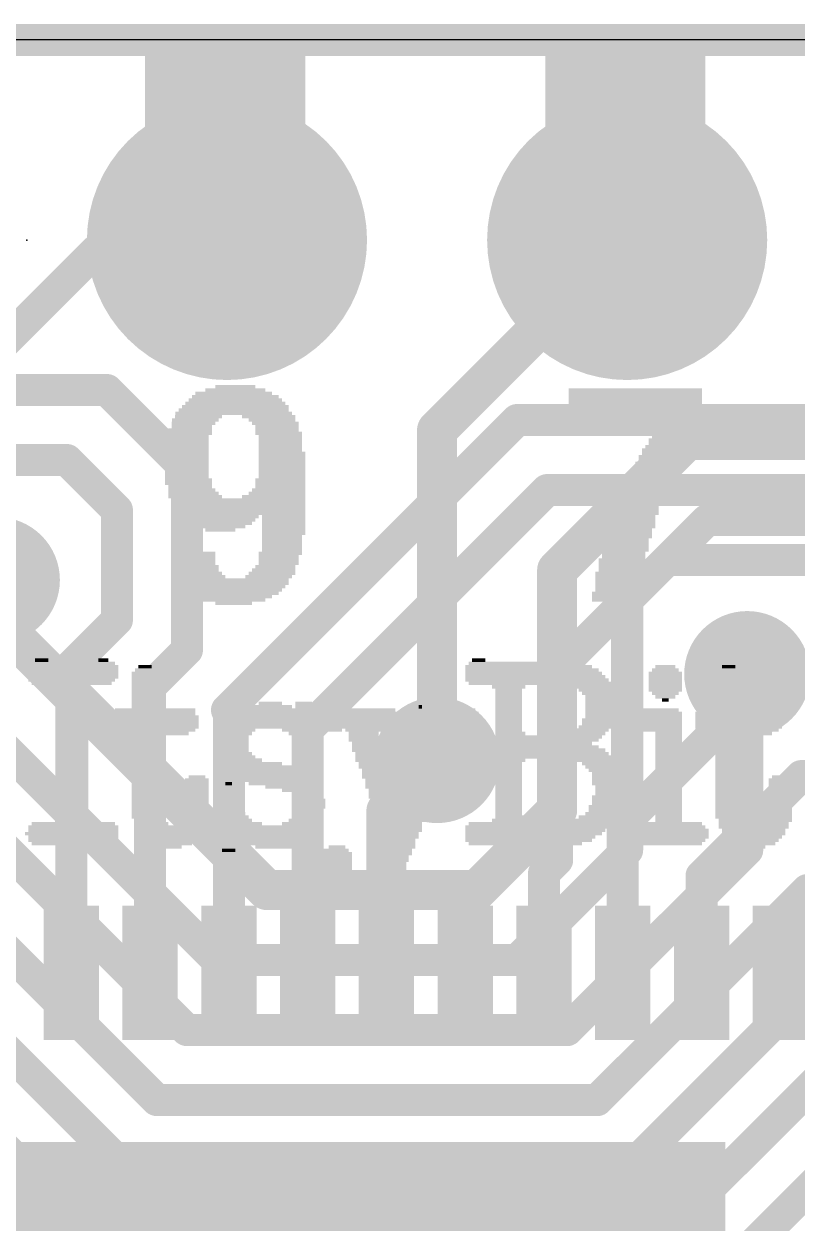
# Model space of a CAD drawing. Extents: x -0.1 to 35.7, y -0.1 to 17.9.
# Drawn here: x 17.76 to 22.67, y 10.27 to 17.88 of the extents above; entities that cross this region are included whole.
import ezdxf

# ---------------------------------------------------------------- set-up
doc = ezdxf.new("R2010")
doc.units = 0
for name, color, linetype in [('1', 12, 'CONTINUOUS'), ('16', 132, 'CONTINUOUS'), ('17', 110, 'CONTINUOUS'), ('18', 110, 'CONTINUOUS'), ('20', 53, 'CONTINUOUS'), ('200', 40, 'CONTINUOUS'), ('23', 40, 'CONTINUOUS'), ('29', 253, 'CONTINUOUS')]:
    doc.layers.add(name, color=color, linetype=linetype)

# ---------------------------------------------------------------- blocks, each defined once
blk = doc.blocks.new('ROUNDP')
at = {"const_width": 0.5}
blk.add_lwpolyline([(0, -0.25, 1), (0, 0.25, 1), (0, -0.25)], format="xyb", dxfattribs=at)
blk = doc.blocks.new('RECT')
blk.add_solid([(-0.5, -0.5), (0.5, -0.5), (-0.5, 0.5), (0.5, 0.5)])
blk = doc.blocks.new('ROUNDV')
at = {"const_width": 0.5}
blk.add_lwpolyline([(0, -0.25, 1), (0, 0.25, 1), (0, -0.25)], format="xyb", dxfattribs=at)

msp = doc.modelspace()

# ---------------------------------------------------------------- linework, layer by layer
at = {"layer": '1'}
for points, const_width in [([(35.56, 17.78), (0, 17.78)], 0.2032), ([(18.288, 15.5575), (17.145, 15.5575)], 0.2032), ([(18.796, 15.0495), (18.288, 15.5575)], 0.2032), ([(20.8915, 15.367), (19.05, 13.5255)], 0.2032), ([(25.527, 15.367), (20.8915, 15.367)], 0.2032), ([(18.034, 15.113), (17.3355, 15.113)], 0.2032), ([(18.3515, 14.7955), (18.034, 15.113)], 0.2032), ([(18.796, 15.0495), (18.796, 13.9065)], 0.2032), ([(19.562, 13.4025), (21.082, 14.9225)], 0.2032), ([(26.7335, 14.9225), (21.082, 14.9225)], 0.2032), ([(18.3515, 14.097), (18.3515, 14.7955)], 0.2032), ([(21.1455, 13.7795), (21.844, 14.478)], 0.2032), ([(23.0505, 14.478), (21.844, 14.478)], 0.2032), ([(18.3515, 14.097), (18.062, 13.8075)], 0.2032), ([(18.796, 13.9065), (18.562, 13.6725)], 0.2032), ([(18.062, 13.8075), (18.062, 11.857)], 0.2032), ([(21.1455, 12.573), (21.1455, 13.7795)], 0.2032), ([(22.352, 13.589), (22.352, 13.7541)], 0.2032), ([(18.562, 13.6725), (18.562, 11.857)], 0.2032), ([(19.05, 13.5255), (19.062, 13.5135)], 0.2032), ([(21.562, 12.799), (22.352, 13.589)], 0.2032), ([(19.062, 13.5135), (19.062, 11.857)], 0.2032), ([(19.562, 13.4025), (19.562, 11.857)], 0.2032), ([(20.062, 12.8865), (20.3835, 13.208)], 0.254), ([(22.062, 12.4735), (22.6949, 13.1064)], 0.2032), ([(22.6949, 13.1064), (24.0284, 13.1064)], 0.2032), ([(20.062, 11.857), (20.062, 12.8865)], 0.254), ([(21.562, 11.857), (21.562, 12.799)], 0.2032), ([(21.062, 12.4895), (21.1455, 12.573)], 0.2032), ([(21.062, 11.857), (21.062, 12.4895)], 0.2032), ([(22.062, 11.857), (22.062, 12.4735)], 0.2032), ([(22.562, 11.857), (23.0875, 12.3825)], 0.2032)]:
    msp.add_lwpolyline(points, dxfattribs=dict(at, const_width=const_width))
for points, const_width in [([(18.3239, 15.5934, 1), (18.2521, 15.5216)], 0.1016), ([(18.288, 15.5067, 1), (18.288, 15.6083)], 0.1016), ([(20.8915, 15.4178, 1), (20.8915, 15.3162)], 0.1016), ([(20.9274, 15.3311, 1), (20.8556, 15.4029)], 0.1016), ([(18.0699, 15.1489, 1), (17.9981, 15.0771)], 0.1016), ([(18.034, 15.0622, 1), (18.034, 15.1638)], 0.1016), ([(18.8468, 15.0495, 1), (18.7452, 15.0495)], 0.1016), ([(18.7601, 15.0136, 1), (18.8319, 15.0854)], 0.1016), ([(21.082, 14.9733, 1), (21.082, 14.8717)], 0.1016), ([(21.1179, 14.8866, 1), (21.0461, 14.9584)], 0.1016), ([(18.4023, 14.7955, 1), (18.3007, 14.7955)], 0.1016), ([(18.3156, 14.7596, 1), (18.3874, 14.8314)], 0.1016), ([(21.844, 14.5288, 1), (21.844, 14.4272)], 0.1016), ([(21.8799, 14.4421, 1), (21.8081, 14.5139)], 0.1016), ([(18.3874, 14.0611, 1), (18.3156, 14.1329)], 0.1016), ([(18.3007, 14.097, 1), (18.4023, 14.097)], 0.1016), ([(18.8319, 13.8706, 1), (18.7601, 13.9424)], 0.1016), ([(18.7452, 13.9065, 1), (18.8468, 13.9065)], 0.1016), ([(18.1128, 13.8075, 1), (18.0112, 13.8075)], 0.1016), ([(18.0261, 13.8434, 1), (18.0979, 13.7716)], 0.1016), ([(21.1963, 13.7795, 1), (21.0947, 13.7795)], 0.1016), ([(21.1096, 13.8154, 1), (21.1814, 13.7436)], 0.1016), ([(22.4028, 13.7541, 1), (22.3012, 13.7541)], 0.1016), ([(18.6128, 13.6725, 1), (18.5112, 13.6725)], 0.1016), ([(18.5261, 13.7084, 1), (18.5979, 13.6366)], 0.1016), ([(19.0859, 13.5614, 1), (19.0141, 13.4896)], 0.1016), ([(22.3012, 13.589, 1), (22.4028, 13.589)], 0.1016), ([(22.3879, 13.5531, 1), (22.3161, 13.6249)], 0.1016), ([(19.0141, 13.5614, 1), (19.0859, 13.4896)], 0.1016), ([(19.1128, 13.5135, 1), (19.0112, 13.5135)], 0.1016), ([(19.0261, 13.4776, 1), (19.0979, 13.5494)], 0.1016), ([(19.6128, 13.4025, 1), (19.5112, 13.4025)], 0.1016), ([(19.5261, 13.4384, 1), (19.5979, 13.3666)], 0.1016), ([(20.4284, 13.1631, 1), (20.3386, 13.2529)], 0.127), ([(22.6949, 13.1572, 1), (22.6949, 13.0556)], 0.1016), ([(22.7308, 13.0705, 1), (22.659, 13.1423)], 0.1016), ([(20.1255, 12.8865, 1), (19.9985, 12.8865)], 0.127), ([(20.0171, 12.9314, 1), (20.1069, 12.8416)], 0.127), ([(21.6128, 12.799, 1), (21.5112, 12.799)], 0.1016), ([(21.5261, 12.8349, 1), (21.5979, 12.7631)], 0.1016), ([(21.1814, 12.5371, 1), (21.1096, 12.6089)], 0.1016), ([(21.1128, 12.4895, 1), (21.0112, 12.4895)], 0.1016), ([(21.0261, 12.5254, 1), (21.0979, 12.4536)], 0.1016), ([(21.0947, 12.573, 1), (21.1963, 12.573)], 0.1016), ([(22.1128, 12.4735, 1), (22.0112, 12.4735)], 0.1016), ([(22.0261, 12.5094, 1), (22.0979, 12.4376)], 0.1016), ([(18.0112, 11.857, 1), (18.1128, 11.857)], 0.1016), ([(18.5112, 11.857, 1), (18.6128, 11.857)], 0.1016), ([(19.0112, 11.857, 1), (19.1128, 11.857)], 0.1016), ([(19.5112, 11.857, 1), (19.6128, 11.857)], 0.1016), ([(19.9985, 11.857, 1), (20.1255, 11.857)], 0.127), ([(21.0112, 11.857, 1), (21.1128, 11.857)], 0.1016), ([(21.5112, 11.857, 1), (21.6128, 11.857)], 0.1016), ([(22.0112, 11.857, 1), (22.1128, 11.857)], 0.1016), ([(22.5261, 11.8929, 1), (22.5979, 11.8211)], 0.1016)]:
    msp.add_lwpolyline(points, format="xyb", dxfattribs=dict(at, const_width=const_width))
at = {"layer": '16'}
for points, const_width in [([(0, 17.78), (35.56, 17.78)], 0.2032), ([(18.4785, 16.4465), (18.542, 16.51)], 0.2032), ([(18.542, 16.51), (19.05, 16.51)], 0.2032), ([(18.6055, 16.51), (19.05, 16.51)], 0.2032), ([(20.3835, 15.3035), (21.59, 16.51)], 0.254), ([(16.8275, 15.0495), (18.2245, 16.4465)], 0.2032), ([(18.2245, 16.4465), (18.4785, 16.4465)], 0.2032), ([(20.3835, 13.208), (20.3835, 15.3035)], 0.254), ([(21.971, 15.24), (21.1455, 14.4145)], 0.254), ([(24.8285, 15.24), (21.971, 15.24)], 0.254), ([(22.098, 14.732), (21.59, 14.224)], 0.2032), ([(24.511, 14.732), (22.098, 14.732)], 0.2032), ([(21.1455, 14.4145), (21.1455, 12.8905)], 0.254), ([(21.59, 14.224), (21.59, 12.6365)], 0.2032), ([(18.9865, 11.938), (16.8275, 14.097)], 0.2032), ([(19.304, 12.3825), (17.5895, 14.097)], 0.254), ([(18.796, 11.4935), (16.383, 13.9065)], 0.2032), ([(22.352, 12.6365), (22.352, 13.7541)], 0.2032), ([(15.9385, 13.716), (18.6055, 11.049)], 0.2032), ([(15.494, 13.5255), (18.415, 10.6045)], 0.2032), ([(14.986, 13.3985), (18.2245, 10.16)], 0.2032), ([(20.6375, 12.3825), (21.1455, 12.8905)], 0.254), ([(20.8915, 11.938), (21.59, 12.6365)], 0.2032), ([(22.352, 12.6365), (21.209, 11.4935)], 0.2032), ([(19.304, 12.3825), (20.6375, 12.3825)], 0.254), ([(21.3995, 11.049), (22.733, 12.3825)], 0.2032), ([(22.733, 12.3825), (23.3045, 12.3825)], 0.2032), ([(18.9865, 11.938), (20.8915, 11.938)], 0.2032), ([(21.59, 10.6045), (22.606, 11.6205)], 0.2032), ([(22.606, 11.6205), (23.5585, 11.6205)], 0.2032), ([(21.209, 11.4935), (18.796, 11.4935)], 0.2032), ([(21.7805, 10.16), (22.7965, 11.176)], 0.2032), ([(21.3995, 11.049), (18.6055, 11.049)], 0.2032), ([(20.828, 8.5725), (22.987, 10.7315)], 0.2032), ([(21.59, 10.6045), (18.415, 10.6045)], 0.2032)]:
    msp.add_lwpolyline(points, dxfattribs=dict(at, const_width=const_width))
for points, const_width in [([(18.542, 16.5608, 1), (18.542, 16.4592)], 0.1016), ([(18.5779, 16.4741, 1), (18.5061, 16.5459)], 0.1016), ([(18.6055, 16.5608, 1), (18.6055, 16.4592)], 0.1016), ([(19.05, 16.4592, 1), (19.05, 16.5608)], 0.1016), ([(19.05, 16.4592, 1), (19.05, 16.5608)], 0.1016), ([(21.6349, 16.4651, 1), (21.5451, 16.5549)], 0.127), ([(18.2245, 16.4973, 1), (18.2245, 16.3957)], 0.1016), ([(18.2604, 16.4106, 1), (18.1886, 16.4824)], 0.1016), ([(18.4426, 16.4824, 1), (18.5144, 16.4106)], 0.1016), ([(18.4785, 16.3957, 1), (18.4785, 16.4973)], 0.1016), ([(20.447, 15.3035, 1), (20.32, 15.3035)], 0.127), ([(20.3386, 15.3484, 1), (20.4284, 15.2586)], 0.127), ([(21.971, 15.3035, 1), (21.971, 15.1765)], 0.127), ([(22.0159, 15.1951, 1), (21.9261, 15.2849)], 0.127), ([(22.098, 14.7828, 1), (22.098, 14.6812)], 0.1016), ([(22.1339, 14.6961, 1), (22.0621, 14.7679)], 0.1016), ([(21.209, 14.4145, 1), (21.082, 14.4145)], 0.127), ([(21.1006, 14.4594, 1), (21.1904, 14.3696)], 0.127), ([(21.6408, 14.224, 1), (21.5392, 14.224)], 0.1016), ([(21.5541, 14.2599, 1), (21.6259, 14.1881)], 0.1016), ([(22.4028, 13.7541, 1), (22.3012, 13.7541)], 0.1016), ([(20.32, 13.208, 1), (20.447, 13.208)], 0.127), ([(21.082, 12.8905, 1), (21.209, 12.8905)], 0.127), ([(21.1904, 12.8456, 1), (21.1006, 12.9354)], 0.127), ([(21.6259, 12.6006, 1), (21.5541, 12.6724)], 0.1016), ([(22.3879, 12.6006, 1), (22.3161, 12.6724)], 0.1016), ([(21.5392, 12.6365, 1), (21.6408, 12.6365)], 0.1016), ([(22.3012, 12.6365, 1), (22.4028, 12.6365)], 0.1016), ([(19.304, 12.446, 1), (19.304, 12.319)], 0.127), ([(19.2591, 12.3376, 1), (19.3489, 12.4274)], 0.127), ([(20.5926, 12.4274, 1), (20.6824, 12.3376)], 0.127), ([(20.6375, 12.319, 1), (20.6375, 12.446)], 0.127), ([(22.733, 12.4333, 1), (22.733, 12.3317)], 0.1016), ([(22.7689, 12.3466, 1), (22.6971, 12.4184)], 0.1016), ([(18.9865, 11.9888, 1), (18.9865, 11.8872)], 0.1016), ([(20.8915, 11.8872, 1), (20.8915, 11.9888)], 0.1016), ([(18.9506, 11.9021, 1), (19.0224, 11.9739)], 0.1016), ([(20.8556, 11.9739, 1), (20.9274, 11.9021)], 0.1016), ([(22.606, 11.6713, 1), (22.606, 11.5697)], 0.1016), ([(22.6419, 11.5846, 1), (22.5701, 11.6564)], 0.1016), ([(18.796, 11.5443, 1), (18.796, 11.4427)], 0.1016), ([(18.7601, 11.4576, 1), (18.8319, 11.5294)], 0.1016), ([(21.1731, 11.5294, 1), (21.2449, 11.4576)], 0.1016), ([(21.209, 11.4427, 1), (21.209, 11.5443)], 0.1016), ([(18.6055, 11.0998, 1), (18.6055, 10.9982)], 0.1016), ([(18.5696, 11.0131, 1), (18.6414, 11.0849)], 0.1016), ([(21.3636, 11.0849, 1), (21.4354, 11.0131)], 0.1016), ([(21.3995, 10.9982, 1), (21.3995, 11.0998)], 0.1016), ([(18.415, 10.6553, 1), (18.415, 10.5537)], 0.1016), ([(18.3791, 10.5686, 1), (18.4509, 10.6404)], 0.1016), ([(21.5541, 10.6404, 1), (21.6259, 10.5686)], 0.1016), ([(21.59, 10.5537, 1), (21.59, 10.6553)], 0.1016)]:
    msp.add_lwpolyline(points, format="xyb", dxfattribs=dict(at, const_width=const_width))
at = {"layer": '20'}
msp.add_line((34.29, 17.78), (1.27, 17.78), dxfattribs=at)
at = {"layer": '23'}
msp.add_point((17.78, 16.51), dxfattribs=at)

# ---------------------------------------------------------------- block references
at = {"layer": '1', "xscale": 0.75, "yscale": 0.25, "rotation": 270}
for p in [(18.062, 11.857), (18.562, 11.857), (19.062, 11.857), (19.562, 11.857), (20.062, 11.857), (20.562, 11.857), (21.062, 11.857), (21.562, 11.857), (22.062, 11.857), (22.562, 11.857)]:
    msp.add_blockref('RECT', p, dxfattribs=at)
at = {"layer": '1', "xscale": 4.7, "yscale": 4.7}
msp.add_blockref('RECT', (19.812, 8.382), dxfattribs=at)
at = {"layer": '17', "xscale": 1.6764, "yscale": 1.6764, "rotation": 90}
for p in [(19.05, 16.51), (19.05, 16.51), (21.59, 16.51), (21.59, 16.51)]:
    msp.add_blockref('ROUNDP', p, dxfattribs=at)
at = {"layer": '18', "xscale": 0.8001, "yscale": 0.8001}
for p in [(17.5895, 14.351), (17.5895, 14.351), (22.352, 13.7541), (22.352, 13.7541), (20.3835, 13.208), (20.3835, 13.208)]:
    msp.add_blockref('ROUNDV', p, dxfattribs=at)
at = {"layer": '200', "yscale": 0.0212}
for p, xscale in [((19.0387, 17.7581), 1.016), ((19.0387, 17.737), 1.016), ((21.5786, 17.7581), 1.016), ((21.5786, 17.737), 1.016), ((19.0387, 17.7158), 1.016), ((19.0387, 17.6946), 1.016), ((19.0387, 17.6735), 1.016), ((19.0387, 17.6523), 1.016), ((21.5786, 17.7158), 1.016), ((21.5786, 17.6946), 1.016), ((21.5786, 17.6735), 1.016), ((21.5786, 17.6523), 1.016), ((19.0387, 17.6311), 1.016), ((19.0387, 17.61), 1.016), ((19.0387, 17.5888), 1.016), ((21.5786, 17.6311), 1.016), ((21.5786, 17.61), 1.016), ((21.5786, 17.5888), 1.016), ((19.0387, 17.5676), 1.016), ((19.0387, 17.5465), 1.016), ((19.0387, 17.5253), 1.016), ((19.0387, 17.5041), 1.016), ((21.5786, 17.5676), 1.016), ((21.5786, 17.5465), 1.016), ((21.5786, 17.5253), 1.016), ((21.5786, 17.5041), 1.016), ((19.0387, 17.483), 1.016), ((19.0387, 17.4618), 1.016), ((19.0387, 17.4406), 1.016), ((21.5786, 17.483), 1.016), ((21.5786, 17.4618), 1.016), ((21.5786, 17.4406), 1.016), ((19.0387, 17.4195), 1.016), ((19.0387, 17.3983), 1.016), ((19.0387, 17.3771), 1.016), ((19.0387, 17.356), 1.016), ((21.5786, 17.4195), 1.016), ((21.5786, 17.3983), 1.016), ((21.5786, 17.3771), 1.016), ((21.5786, 17.356), 1.016), ((19.0387, 17.3348), 1.016), ((19.0387, 17.3136), 1.016), ((19.0387, 17.2925), 1.016), ((19.0387, 17.2713), 1.016), ((21.5786, 17.3348), 1.016), ((21.5786, 17.3136), 1.016), ((21.5786, 17.2925), 1.016), ((21.5786, 17.2713), 1.016), ((19.0387, 17.2501), 1.016), ((19.0387, 17.229), 1.016), ((19.0387, 17.2078), 1.016), ((21.5786, 17.2501), 1.016), ((21.5786, 17.229), 1.016), ((21.5786, 17.2078), 1.016), ((19.0387, 17.1866), 1.016), ((19.0387, 17.1655), 1.016), ((19.0387, 17.1443), 1.016), ((19.0387, 17.1231), 1.016), ((21.5786, 17.1866), 1.016), ((21.5786, 17.1655), 1.016), ((21.5786, 17.1443), 1.016), ((21.5786, 17.1231), 1.016), ((19.0387, 17.102), 1.016), ((19.0387, 17.0808), 1.016), ((19.0387, 17.0597), 1.016), ((21.5786, 17.102), 1.016), ((21.5786, 17.0808), 1.016), ((21.5786, 17.0597), 1.016), ((19.0387, 17.0385), 1.016), ((19.0387, 17.0173), 1.016), ((19.0387, 16.9962), 1.016), ((19.0387, 16.975), 1.016), ((21.5786, 17.0385), 1.016), ((21.5786, 17.0173), 1.016), ((21.5786, 16.9962), 1.016), ((21.5786, 16.975), 1.016), ((19.0387, 16.9538), 1.016), ((19.0387, 16.9327), 1.016), ((19.0387, 16.9115), 1.016), ((21.5786, 16.9538), 1.016), ((21.5786, 16.9327), 1.016), ((21.5786, 16.9115), 1.016), ((19.0916, 15.5357), 0.4868), ((19.1022, 15.5569), 0.381), ((19.1022, 15.578), 0.254), ((21.6421, 15.5569), 0.8466), ((21.6421, 15.5357), 0.8466), ((19.1022, 15.451), 0.6773), ((19.1022, 15.4722), 0.635), ((19.1022, 15.4934), 0.5926), ((19.1022, 15.5145), 0.5503), ((21.6421, 15.5145), 0.8466), ((21.6421, 15.4934), 0.8466), ((21.6421, 15.4722), 0.8466), ((21.6421, 15.451), 0.8466), ((18.8693, 15.3876), 0.2963), ((19.0916, 15.4087), 0.7408), ((19.0916, 15.4299), 0.6985), ((19.3138, 15.3876), 0.3387), ((21.6421, 15.4299), 0.8466), ((21.6421, 15.4087), 0.8466), ((21.6421, 15.3876), 0.8466), ((18.8164, 15.3029), 0.2752), ((18.8482, 15.3664), 0.2963), ((18.8376, 15.3452), 0.2752), ((18.827, 15.3241), 0.254), ((19.335, 15.3664), 0.2963), ((19.3561, 15.3452), 0.2963), ((19.3667, 15.3241), 0.2752), ((19.3667, 15.3029), 0.2752), ((21.6421, 15.3664), 0.8466), ((21.6421, 15.3452), 0.8466), ((21.9066, 15.3029), 0.2752), ((21.9172, 15.3241), 0.254), ((18.7952, 15.2182), 0.2752), ((18.8164, 15.2817), 0.2752), ((18.8058, 15.2606), 0.254), ((18.8058, 15.2394), 0.254), ((19.3773, 15.2817), 0.2963), ((19.3879, 15.2606), 0.2752), ((19.3879, 15.2394), 0.2752), ((19.3879, 15.2182), 0.2752), ((21.8643, 15.2394), 0.2752), ((21.8537, 15.2182), 0.254), ((21.8749, 15.2606), 0.254), ((21.896, 15.2817), 0.254), ((18.7952, 15.1971), 0.2752), ((18.7952, 15.1759), 0.2752), ((18.7952, 15.1547), 0.2752), ((19.3879, 15.1971), 0.2752), ((19.3879, 15.1759), 0.2752), ((19.3985, 15.1547), 0.2963), ((21.822, 15.1759), 0.2752), ((21.8114, 15.1547), 0.254), ((21.8325, 15.1971), 0.254), ((18.7952, 15.1336), 0.2752), ((18.7952, 15.1124), 0.2752), ((18.7952, 15.0912), 0.2752), ((18.7952, 15.0701), 0.2752), ((19.3985, 15.1336), 0.2963), ((19.3985, 15.1124), 0.2963), ((19.3985, 15.0912), 0.2963), ((19.3985, 15.0701), 0.2963), ((21.7796, 15.0912), 0.2752), ((21.769, 15.0701), 0.254), ((21.8008, 15.1336), 0.2752), ((21.7902, 15.1124), 0.254), ((18.7952, 15.0489), 0.2752), ((18.7952, 15.0277), 0.2752), ((18.7952, 15.0066), 0.2752), ((19.3985, 15.0489), 0.2963), ((19.3985, 15.0277), 0.2963), ((19.3985, 15.0066), 0.2963), ((21.7373, 15.0066), 0.2752), ((21.7585, 15.0489), 0.2752), ((21.7479, 15.0277), 0.254), ((18.8058, 14.9854), 0.2963), ((18.8058, 14.9642), 0.2963), ((18.8164, 14.9431), 0.2752), ((18.827, 14.9219), 0.2963), ((19.3773, 14.9219), 0.3387), ((19.3879, 14.9854), 0.3175), ((19.3879, 14.9642), 0.3175), ((19.3879, 14.9431), 0.3175), ((21.695, 14.9219), 0.2752), ((21.7161, 14.9642), 0.2752), ((21.7161, 14.9431), 0.2752), ((21.7373, 14.9854), 0.2752), ((18.8376, 14.9007), 0.3175), ((18.8482, 14.8796), 0.3387), ((19.1233, 14.8584), 0.8466), ((19.1233, 14.8372), 0.8466), ((19.3456, 14.8796), 0.4022), ((19.3667, 14.9007), 0.3598), ((21.6844, 14.8796), 0.2963), ((21.6738, 14.8584), 0.2752), ((21.6738, 14.8372), 0.2752), ((21.695, 14.9007), 0.2752), ((19.1339, 14.8161), 0.8255), ((19.1339, 14.7949), 0.8255), ((19.1445, 14.7737), 0.8043), ((21.6421, 14.7737), 0.2963), ((21.6526, 14.8161), 0.2752), ((21.6526, 14.7949), 0.2752), ((19.0069, 14.7526), 0.4868), ((19.0069, 14.7314), 0.4445), ((19.0069, 14.7102), 0.4022), ((19.0069, 14.6891), 0.3175), ((19.4091, 14.7526), 0.2752), ((19.4091, 14.7314), 0.2752), ((19.4091, 14.7102), 0.2752), ((19.4091, 14.6891), 0.2752), ((21.6209, 14.7102), 0.2963), ((21.6209, 14.6891), 0.2963), ((21.6315, 14.7526), 0.2752), ((21.6315, 14.7314), 0.2752), ((19.0069, 14.6679), 0.1905), ((19.4091, 14.6679), 0.2752), ((19.4091, 14.6467), 0.2752), ((19.3985, 14.6256), 0.254), ((21.5997, 14.6467), 0.2963), ((21.5997, 14.6256), 0.2963), ((21.6103, 14.6679), 0.2752), ((19.3985, 14.6044), 0.254), ((19.3985, 14.5833), 0.254), ((19.3985, 14.5621), 0.254), ((19.3985, 14.5409), 0.254), ((21.5786, 14.5621), 0.2963), ((21.5786, 14.5409), 0.2963), ((21.5891, 14.6044), 0.2752), ((21.5891, 14.5833), 0.2752), ((18.8376, 14.5198), 0.2752), ((18.8376, 14.4986), 0.2752), ((18.8376, 14.4774), 0.2752), ((18.8482, 14.4563), 0.254), ((19.3879, 14.5198), 0.2752), ((19.3773, 14.4986), 0.254), ((19.3773, 14.4774), 0.254), ((19.3773, 14.4563), 0.254), ((21.5574, 14.4774), 0.2963), ((21.5574, 14.4563), 0.2963), ((21.568, 14.5198), 0.2752), ((21.568, 14.4986), 0.2752), ((18.8587, 14.4351), 0.2752), ((18.8587, 14.4139), 0.2752), ((18.8693, 14.3928), 0.2963), ((19.335, 14.3928), 0.2963), ((19.3456, 14.4139), 0.2752), ((19.3561, 14.4351), 0.254), ((21.5362, 14.3928), 0.2963), ((21.5468, 14.4139), 0.2752), ((21.5574, 14.4351), 0.2963), ((18.8905, 14.3716), 0.2963), ((19.0916, 14.3504), 0.6985), ((19.1022, 14.3293), 0.6773), ((19.1022, 14.3081), 0.635), ((19.3138, 14.3716), 0.2963), ((21.5362, 14.3716), 0.2963), ((21.5362, 14.3504), 0.2963), ((21.5362, 14.3293), 0.2963), ((21.5362, 14.3081), 0.2963), ((19.0916, 14.2869), 0.6138), ((19.1022, 14.2658), 0.5503), ((19.0916, 14.2446), 0.4868), ((21.5151, 14.2658), 0.2963), ((21.5151, 14.2446), 0.2963), ((21.5256, 14.2869), 0.2752), ((19.0916, 14.2234), 0.4022), ((19.0916, 14.2023), 0.2328), ((21.5151, 14.2234), 0.2963), ((18.065, 13.7789), 0.5926), ((18.065, 13.8213), 0.5503), ((18.0756, 13.8001), 0.5715), ((17.8745, 13.8424), 0.0847), ((18.2661, 13.8424), 0.0635), ((18.5307, 13.7789), 0.127), ((18.5307, 13.8001), 0.0847), ((20.9647, 13.8001), 0.8043), ((20.9859, 13.7789), 0.8466), ((20.9542, 13.8213), 0.7408), ((20.6473, 13.8424), 0.0847), ((21.1341, 13.8424), 0.2117), ((21.8325, 13.7789), 0.1693), ((21.8325, 13.8001), 0.127), ((22.2347, 13.7789), 0.127), ((22.2347, 13.8001), 0.0847), ((18.065, 13.7578), 0.5926), ((18.0756, 13.7366), 0.5715), ((18.065, 13.7155), 0.5503), ((18.065, 13.6943), 0.508), ((18.5307, 13.7578), 0.1693), ((18.5307, 13.7366), 0.1693), ((18.5307, 13.7155), 0.1693), ((18.5307, 13.6943), 0.1693), ((20.9965, 13.7578), 0.8678), ((21.0071, 13.7366), 0.889), ((21.0177, 13.7155), 0.9101), ((20.8166, 13.6943), 0.4656), ((21.3246, 13.6943), 0.3387), ((21.8325, 13.7578), 0.2117), ((21.8325, 13.7366), 0.2117), ((21.8325, 13.7155), 0.2117), ((21.8325, 13.6943), 0.2117), ((22.2347, 13.7578), 0.1693), ((22.2347, 13.7366), 0.1693), ((22.2347, 13.7155), 0.1693), ((22.2347, 13.6943), 0.1693), ((18.065, 13.6731), 0.2117), ((18.0756, 13.652), 0.1905), ((18.0756, 13.6308), 0.1905), ((18.5307, 13.6731), 0.1693), ((18.5307, 13.652), 0.1693), ((18.5307, 13.6308), 0.1693), ((20.8377, 13.6731), 0.2117), ((20.8377, 13.652), 0.1693), ((20.8377, 13.6308), 0.1693), ((21.3775, 13.6731), 0.2328), ((21.3881, 13.652), 0.2117), ((21.4092, 13.6308), 0.2117), ((21.8325, 13.6731), 0.2117), ((21.8325, 13.652), 0.2117), ((21.8325, 13.6308), 0.1693), ((22.2347, 13.6731), 0.1693), ((22.2347, 13.652), 0.1693), ((22.2347, 13.6308), 0.1693), ((18.0756, 13.6096), 0.1905), ((18.0756, 13.5885), 0.1905), ((18.0756, 13.5673), 0.1905), ((18.0756, 13.5461), 0.1905), ((18.5307, 13.6096), 0.1693), ((18.5307, 13.5885), 0.1693), ((18.5307, 13.5673), 0.1693), ((18.5307, 13.5461), 0.1693), ((19.3244, 13.5461), 0.2752), ((19.3244, 13.5673), 0.1482), ((19.5466, 13.5461), 0.127), ((19.5361, 13.5673), 0.1058), ((20.2769, 13.5461), 0.0212), ((20.8377, 13.6096), 0.1693), ((20.8377, 13.5885), 0.1693), ((20.8377, 13.5673), 0.1693), ((20.8377, 13.5461), 0.1693), ((21.4198, 13.6096), 0.1905), ((21.4198, 13.5885), 0.1905), ((21.4198, 13.5673), 0.1905), ((21.4198, 13.5461), 0.1905), ((21.8325, 13.6096), 0.127), ((21.8325, 13.5885), 0.0423), ((22.2347, 13.6096), 0.1693), ((22.2347, 13.5885), 0.1693), ((22.2347, 13.5673), 0.1693), ((22.2347, 13.5461), 0.1693), ((18.0756, 13.525), 0.1905), ((18.0756, 13.5038), 0.1905), ((18.0756, 13.4826), 0.1905), ((18.5836, 13.5038), 0.5291), ((18.5942, 13.4826), 0.5503), ((18.5942, 13.525), 0.508), ((19.3456, 13.4826), 0.5291), ((19.3561, 13.5038), 0.508), ((19.3773, 13.525), 0.4657), ((19.8959, 13.5038), 0.4868), ((19.8959, 13.4826), 0.4868), ((19.8959, 13.525), 0.4445), ((20.4144, 13.5038), 0.4657), ((20.4144, 13.4826), 0.4657), ((20.4144, 13.525), 0.4233), ((20.8377, 13.525), 0.1693), ((20.8377, 13.5038), 0.1693), ((20.8377, 13.4826), 0.1693), ((21.4198, 13.525), 0.1905), ((21.4198, 13.5038), 0.1905), ((21.4198, 13.4826), 0.1905), ((21.769, 13.4826), 0.3387), ((21.769, 13.525), 0.2963), ((21.7796, 13.5038), 0.3175), ((22.2876, 13.5038), 0.5291), ((22.2982, 13.4826), 0.5503), ((22.2982, 13.525), 0.508), ((18.0756, 13.4615), 0.1905), ((18.0756, 13.4403), 0.1905), ((18.0756, 13.4191), 0.1905), ((18.0756, 13.398), 0.1905), ((18.5942, 13.4615), 0.5503), ((18.5942, 13.4403), 0.5503), ((18.5942, 13.4191), 0.5503), ((18.5942, 13.398), 0.508), ((19.1233, 13.398), 0.2117), ((19.3244, 13.4403), 0.5715), ((19.3244, 13.4191), 0.5715), ((19.335, 13.4615), 0.5503), ((19.5043, 13.398), 0.2117), ((19.8959, 13.4615), 0.4868), ((19.8959, 13.4403), 0.4868), ((19.8959, 13.4191), 0.4868), ((19.7265, 13.398), 0.1058), ((19.9488, 13.398), 0.2963), ((20.4144, 13.4615), 0.4657), ((20.4144, 13.4403), 0.4657), ((20.4144, 13.4191), 0.4233), ((20.4144, 13.398), 0.381), ((20.8377, 13.4615), 0.1693), ((20.8377, 13.4403), 0.1693), ((20.8377, 13.4191), 0.1693), ((20.8377, 13.398), 0.1693), ((21.3563, 13.398), 0.2328), ((21.3881, 13.4191), 0.2117), ((21.4092, 13.4615), 0.2117), ((21.3986, 13.4403), 0.1905), ((21.769, 13.4615), 0.3387), ((21.769, 13.4403), 0.3387), ((21.7796, 13.4191), 0.3175), ((21.7902, 13.398), 0.2963), ((22.2982, 13.4615), 0.5503), ((22.2982, 13.4403), 0.5503), ((22.2982, 13.4191), 0.5503), ((22.2982, 13.398), 0.508), ((18.0756, 13.3768), 0.1905), ((18.0756, 13.3556), 0.1905), ((18.0756, 13.3345), 0.1905), ((18.0756, 13.3133), 0.1905), ((18.5942, 13.3768), 0.4233), ((18.5307, 13.3556), 0.1693), ((18.5307, 13.3345), 0.1693), ((18.5307, 13.3133), 0.1693), ((19.1127, 13.3768), 0.1905), ((19.1022, 13.3556), 0.1693), ((19.1022, 13.3345), 0.1693), ((19.1022, 13.3133), 0.1693), ((19.5255, 13.3768), 0.1693), ((19.5361, 13.3556), 0.1482), ((19.5361, 13.3345), 0.1482), ((19.5361, 13.3133), 0.1482), ((19.917, 13.3768), 0.1905), ((19.917, 13.3556), 0.1905), ((19.917, 13.3345), 0.1905), ((19.9382, 13.3133), 0.1905), ((20.3933, 13.3345), 0.1693), ((20.3933, 13.3133), 0.1693), ((20.4144, 13.3768), 0.1693), ((20.4144, 13.3556), 0.1693), ((20.8483, 13.3768), 0.1905), ((21.0917, 13.3556), 0.6773), ((21.0812, 13.3345), 0.6561), ((21.06, 13.3133), 0.6138), ((21.314, 13.3768), 0.2752), ((21.8537, 13.3768), 0.1693), ((21.8537, 13.3556), 0.1693), ((21.8537, 13.3345), 0.1693), ((21.8537, 13.3133), 0.1693), ((22.2982, 13.3768), 0.4233), ((22.2347, 13.3556), 0.1693), ((22.2347, 13.3345), 0.1693), ((22.2347, 13.3133), 0.1693), ((18.0756, 13.2921), 0.1905), ((18.0756, 13.271), 0.1905), ((18.0756, 13.2498), 0.1905), ((18.5307, 13.2921), 0.1693), ((18.5307, 13.271), 0.1693), ((18.5307, 13.2498), 0.1693), ((19.1022, 13.2921), 0.1693), ((19.1022, 13.271), 0.1693), ((19.1127, 13.2498), 0.1905), ((19.5466, 13.2921), 0.1693), ((19.5466, 13.271), 0.1693), ((19.5361, 13.2498), 0.1482), ((19.9382, 13.2921), 0.1905), ((19.9382, 13.271), 0.1905), ((19.9594, 13.2498), 0.1905), ((20.3721, 13.271), 0.1693), ((20.3721, 13.2498), 0.1693), ((20.3933, 13.2921), 0.1693), ((21.1023, 13.271), 0.6985), ((21.0812, 13.2921), 0.6561), ((21.1129, 13.2498), 0.7196), ((21.8537, 13.2921), 0.1693), ((21.8537, 13.271), 0.1693), ((21.8537, 13.2498), 0.1693), ((22.2347, 13.2921), 0.1693), ((22.2347, 13.271), 0.1693), ((22.2347, 13.2498), 0.1693), ((18.0756, 13.2286), 0.1905), ((18.0756, 13.2075), 0.1905), ((18.0756, 13.1863), 0.1905), ((18.0756, 13.1651), 0.1905), ((18.5307, 13.2286), 0.1693), ((18.5307, 13.2075), 0.1693), ((18.5307, 13.1863), 0.1693), ((18.5307, 13.1651), 0.1693), ((19.1233, 13.2286), 0.2117), ((19.1445, 13.2075), 0.254), ((19.208, 13.1863), 0.381), ((19.2609, 13.1651), 0.4445), ((19.5466, 13.2286), 0.127), ((19.5466, 13.2075), 0.127), ((19.9594, 13.2286), 0.1905), ((19.9594, 13.2075), 0.1905), ((19.9805, 13.1863), 0.1905), ((19.9805, 13.1651), 0.1905), ((20.3509, 13.2075), 0.1693), ((20.3509, 13.1863), 0.1693), ((20.3509, 13.1651), 0.1693), ((20.3721, 13.2286), 0.1693), ((20.8483, 13.2075), 0.1905), ((21.1235, 13.2286), 0.7408), ((20.8377, 13.1863), 0.1693), ((20.8377, 13.1651), 0.1693), ((21.3775, 13.2075), 0.2752), ((21.4092, 13.1863), 0.2117), ((21.4304, 13.1651), 0.2117), ((21.8537, 13.2286), 0.1693), ((21.8537, 13.2075), 0.1693), ((21.8537, 13.1863), 0.1693), ((21.8537, 13.1651), 0.1693), ((22.2347, 13.2286), 0.1693), ((22.2347, 13.2075), 0.1693), ((22.2347, 13.1863), 0.1693), ((22.2347, 13.1651), 0.1693), ((18.0756, 13.144), 0.1905), ((18.0756, 13.1228), 0.1905), ((18.0756, 13.1016), 0.1905), ((18.5307, 13.144), 0.1693), ((18.5307, 13.1228), 0.1693), ((18.5307, 13.1016), 0.1693), ((18.8587, 13.1016), 0.1058), ((19.2821, 13.144), 0.4868), ((19.3138, 13.1228), 0.508), ((19.3456, 13.1016), 0.4868), ((19.9911, 13.144), 0.1693), ((20.0017, 13.1228), 0.1905), ((20.0017, 13.1016), 0.1905), ((20.3086, 13.1016), 0.1693), ((20.3298, 13.144), 0.1693), ((20.3298, 13.1228), 0.1693), ((20.8377, 13.144), 0.1693), ((20.8377, 13.1228), 0.1693), ((20.8377, 13.1016), 0.1693), ((21.441, 13.144), 0.1905), ((21.4621, 13.1228), 0.1905), ((21.4621, 13.1016), 0.1905), ((21.8537, 13.144), 0.1693), ((21.8537, 13.1228), 0.1693), ((21.8537, 13.1016), 0.1693), ((22.2347, 13.144), 0.1693), ((22.2347, 13.1228), 0.1693), ((22.2347, 13.1016), 0.1693), ((22.5628, 13.1016), 0.1058), ((18.0756, 13.0805), 0.1905), ((18.0756, 13.0593), 0.1905), ((18.0756, 13.0381), 0.1905), ((18.0756, 13.017), 0.1905), ((18.5307, 13.0805), 0.1693), ((18.5307, 13.0593), 0.1693), ((18.5307, 13.0381), 0.1693), ((18.5307, 13.017), 0.1693), ((18.8587, 13.0805), 0.1482), ((18.8587, 13.0593), 0.1482), ((18.8587, 13.0381), 0.1482), ((18.8587, 13.017), 0.1482), ((19.0598, 13.0381), 0.127), ((19.0598, 13.017), 0.127), ((19.0598, 13.0593), 0.0423), ((19.3667, 13.0805), 0.4868), ((19.4091, 13.0593), 0.4445), ((19.462, 13.0381), 0.3387), ((19.5255, 13.017), 0.254), ((20.0123, 13.0805), 0.1693), ((20.0123, 13.0593), 0.1693), ((20.0229, 13.0381), 0.1905), ((20.0334, 13.017), 0.1693), ((20.2874, 13.0381), 0.1693), ((20.2874, 13.017), 0.1693), ((20.3086, 13.0805), 0.1693), ((20.3086, 13.0593), 0.1693), ((20.8377, 13.0805), 0.1693), ((20.8377, 13.0593), 0.1693), ((20.8377, 13.0381), 0.1693), ((20.8377, 13.017), 0.1693), ((21.4621, 13.0805), 0.1905), ((21.4621, 13.0593), 0.1905), ((21.4727, 13.0381), 0.1693), ((21.4727, 13.017), 0.1693), ((21.8537, 13.0805), 0.1693), ((21.8537, 13.0593), 0.1693), ((21.8537, 13.0381), 0.1693), ((21.8537, 13.017), 0.1693), ((22.2347, 13.0805), 0.1693), ((22.2347, 13.0593), 0.1693), ((22.2347, 13.0381), 0.1693), ((22.2347, 13.017), 0.1693), ((22.5628, 13.0805), 0.1482), ((22.5628, 13.0593), 0.1482), ((22.5628, 13.0381), 0.1482), ((22.5628, 13.017), 0.1482), ((18.0756, 12.9958), 0.1905), ((18.0756, 12.9746), 0.1905), ((18.0756, 12.9535), 0.1905), ((18.0756, 12.9323), 0.1905), ((18.5307, 12.9958), 0.1693), ((18.5307, 12.9746), 0.1693), ((18.5307, 12.9535), 0.1693), ((18.5307, 12.9323), 0.1693), ((18.8587, 12.9958), 0.1482), ((18.8587, 12.9746), 0.1482), ((18.8587, 12.9535), 0.1482), ((18.8587, 12.9323), 0.1482), ((19.0492, 12.9958), 0.1482), ((19.0492, 12.9746), 0.1482), ((19.0492, 12.9535), 0.1482), ((19.0704, 12.9323), 0.1482), ((19.5572, 12.9958), 0.1905), ((19.5678, 12.9746), 0.1693), ((19.5784, 12.9535), 0.1905), ((19.5784, 12.9323), 0.1905), ((20.0334, 12.9958), 0.1693), ((20.044, 12.9746), 0.1905), ((20.0546, 12.9535), 0.1693), ((20.0546, 12.9323), 0.1693), ((20.2663, 12.9746), 0.1693), ((20.2663, 12.9535), 0.1693), ((20.2663, 12.9323), 0.1693), ((20.2874, 12.9958), 0.1693), ((20.8377, 12.9958), 0.1693), ((20.8377, 12.9746), 0.1693), ((20.8377, 12.9535), 0.1693), ((20.8377, 12.9323), 0.1693), ((21.4621, 12.9746), 0.1905), ((21.4621, 12.9535), 0.1905), ((21.4621, 12.9323), 0.1905), ((21.4727, 12.9958), 0.1693), ((21.8537, 12.9958), 0.1693), ((21.8537, 12.9746), 0.1693), ((21.8537, 12.9535), 0.1693), ((21.8537, 12.9323), 0.1693), ((22.2347, 12.9958), 0.1693), ((22.2347, 12.9746), 0.1693), ((22.2347, 12.9535), 0.1693), ((22.2347, 12.9323), 0.1693), ((22.5628, 12.9958), 0.1482), ((22.5628, 12.9746), 0.1482), ((22.5628, 12.9535), 0.1482), ((22.5628, 12.9323), 0.1482), ((18.0756, 12.9112), 0.1905), ((18.0756, 12.89), 0.1905), ((18.0756, 12.8688), 0.1905), ((18.5307, 12.9112), 0.1693), ((18.5307, 12.89), 0.1693), ((18.5307, 12.8688), 0.1693), ((18.8482, 12.8688), 0.1693), ((18.8587, 12.9112), 0.1482), ((18.8587, 12.89), 0.1482), ((19.0704, 12.9112), 0.1482), ((19.0704, 12.89), 0.1482), ((19.081, 12.8688), 0.1693), ((19.5784, 12.9112), 0.1905), ((19.5678, 12.89), 0.1693), ((19.5678, 12.8688), 0.1693), ((20.1604, 12.9112), 0.3387), ((20.1604, 12.89), 0.3387), ((20.1499, 12.8688), 0.3175), ((20.8377, 12.9112), 0.1693), ((20.8377, 12.89), 0.1693), ((20.8377, 12.8688), 0.1693), ((21.4304, 12.8688), 0.2117), ((21.4516, 12.9112), 0.2117), ((21.441, 12.89), 0.1905), ((21.8537, 12.9112), 0.1693), ((21.8537, 12.89), 0.1693), ((21.8537, 12.8688), 0.1693), ((22.2347, 12.9112), 0.1693), ((22.2347, 12.89), 0.1693), ((22.2347, 12.8688), 0.1693), ((22.5522, 12.8688), 0.1693), ((22.5628, 12.9112), 0.1482), ((22.5628, 12.89), 0.1482), ((18.0756, 12.7842), 0.5715), ((18.0756, 12.8053), 0.5291), ((18.0756, 12.8265), 0.2328), ((18.0756, 12.8476), 0.1905), ((18.5413, 12.8476), 0.1905), ((18.5518, 12.8265), 0.1693), ((18.573, 12.8053), 0.2117), ((18.6894, 12.7842), 0.4445), ((18.8164, 12.8053), 0.1905), ((18.8376, 12.8265), 0.1905), ((18.8482, 12.8476), 0.1693), ((19.0916, 12.8476), 0.1905), ((19.1022, 12.8265), 0.2117), ((19.1339, 12.8053), 0.2752), ((19.3138, 12.7842), 0.635), ((19.5149, 12.8053), 0.2328), ((19.5466, 12.8265), 0.2117), ((19.5572, 12.8476), 0.1905), ((20.1604, 12.8476), 0.2963), ((20.1604, 12.8265), 0.2963), ((20.1499, 12.8053), 0.2752), ((20.1604, 12.7842), 0.254), ((21.0177, 12.7842), 0.9101), ((21.0388, 12.8053), 0.9101), ((20.8483, 12.8265), 0.2328), ((20.8483, 12.8476), 0.1905), ((21.3775, 12.8265), 0.2752), ((21.3986, 12.8476), 0.2328), ((21.8431, 12.8053), 0.4445), ((21.8537, 12.7842), 0.4656), ((21.8537, 12.8476), 0.1693), ((21.8537, 12.8265), 0.1693), ((22.2453, 12.8476), 0.1905), ((22.277, 12.8053), 0.2117), ((22.3934, 12.7842), 0.4445), ((22.2559, 12.8265), 0.1693), ((22.5204, 12.8053), 0.1905), ((22.5416, 12.8265), 0.1905), ((22.5522, 12.8476), 0.1693), ((18.065, 12.7418), 0.5926), ((18.0756, 12.763), 0.5715), ((18.0756, 12.7207), 0.5715), ((18.6894, 12.763), 0.4022), ((18.6894, 12.7418), 0.4022), ((18.6894, 12.7207), 0.3598), ((19.2715, 12.7207), 0.5926), ((19.3032, 12.763), 0.6138), ((19.2926, 12.7418), 0.5926), ((20.1604, 12.763), 0.254), ((20.1499, 12.7418), 0.2328), ((20.1604, 12.7207), 0.2117), ((21.0071, 12.763), 0.889), ((20.9965, 12.7418), 0.8678), ((20.9753, 12.7207), 0.8255), ((21.8537, 12.763), 0.508), ((21.8537, 12.7418), 0.508), ((21.8537, 12.7207), 0.508), ((22.3934, 12.763), 0.4022), ((22.3934, 12.7418), 0.4022), ((22.3934, 12.7207), 0.3598), ((18.0756, 12.6995), 0.5715), ((17.9063, 12.6783), 0.1905), ((18.2344, 12.6783), 0.2117), ((18.6894, 12.6995), 0.3175), ((18.6894, 12.6783), 0.2752), ((18.6788, 12.6572), 0.1693), ((19.2609, 12.6995), 0.5715), ((19.0704, 12.6783), 0.1482), ((19.0598, 12.6572), 0.127), ((19.0598, 12.636), 0.0847), ((19.335, 12.6783), 0.3387), ((19.3456, 12.6572), 0.2328), ((19.7371, 12.636), 0.1693), ((19.7477, 12.6572), 0.1058), ((20.1499, 12.6995), 0.1905), ((20.1499, 12.6783), 0.1905), ((20.1499, 12.6572), 0.1905), ((20.1393, 12.636), 0.1693), ((20.9647, 12.6995), 0.8043), ((20.9436, 12.6783), 0.7196), ((21.8537, 12.6995), 0.4656), ((21.8431, 12.6783), 0.4445), ((22.3934, 12.6995), 0.3175), ((22.3934, 12.6783), 0.2752), ((22.3829, 12.6572), 0.1693), ((19.7371, 12.5937), 0.2117), ((19.7371, 12.5725), 0.2117), ((19.7371, 12.5513), 0.2117), ((19.7477, 12.6148), 0.1905), ((20.0864, 12.5513), 0.1905), ((20.1075, 12.5725), 0.1905), ((20.1287, 12.6148), 0.1905), ((20.1181, 12.5937), 0.1693), ((19.7265, 12.5302), 0.2328), ((19.7371, 12.509), 0.2117), ((19.7371, 12.4878), 0.2117), ((20.0123, 12.4878), 0.254), ((20.0546, 12.509), 0.2117), ((20.0758, 12.5302), 0.2117), ((19.8853, 12.4667), 0.508), ((19.8853, 12.4455), 0.4656), ((19.8747, 12.4243), 0.4445), ((19.8747, 12.4032), 0.4022), ((19.8641, 12.382), 0.3387), ((19.8747, 12.3608), 0.2752), ((19.8641, 12.3397), 0.1693)]:
    msp.add_blockref('RECT', p, dxfattribs=dict(at, xscale=xscale))
at = {"layer": '29'}
for name, p, xscale, yscale, rotation in [('ROUNDP', (19.05, 16.51), 1.778, 1.778, 90), ('ROUNDP', (21.59, 16.51), 1.778, 1.778, 90), ('RECT', (18.062, 11.857), 0.8516, 0.3516, 270), ('RECT', (18.562, 11.857), 0.8516, 0.3516, 270), ('RECT', (19.062, 11.857), 0.8516, 0.3516, 270), ('RECT', (19.562, 11.857), 0.8516, 0.3516, 270), ('RECT', (20.062, 11.857), 0.8516, 0.3516, 270), ('RECT', (20.562, 11.857), 0.8516, 0.3516, 270), ('RECT', (21.062, 11.857), 0.8516, 0.3516, 270), ('RECT', (21.562, 11.857), 0.8516, 0.3516, 270), ('RECT', (22.062, 11.857), 0.8516, 0.3516, 270), ('RECT', (22.562, 11.857), 0.8516, 0.3516, 270)]:
    msp.add_blockref(name, p, dxfattribs=dict(at, xscale=xscale, yscale=yscale, rotation=rotation))
at = {"layer": '29', "xscale": 4.8016, "yscale": 4.8016}
msp.add_blockref('RECT', (19.812, 8.382), dxfattribs=at)

doc.saveas('drawing.dxf')
